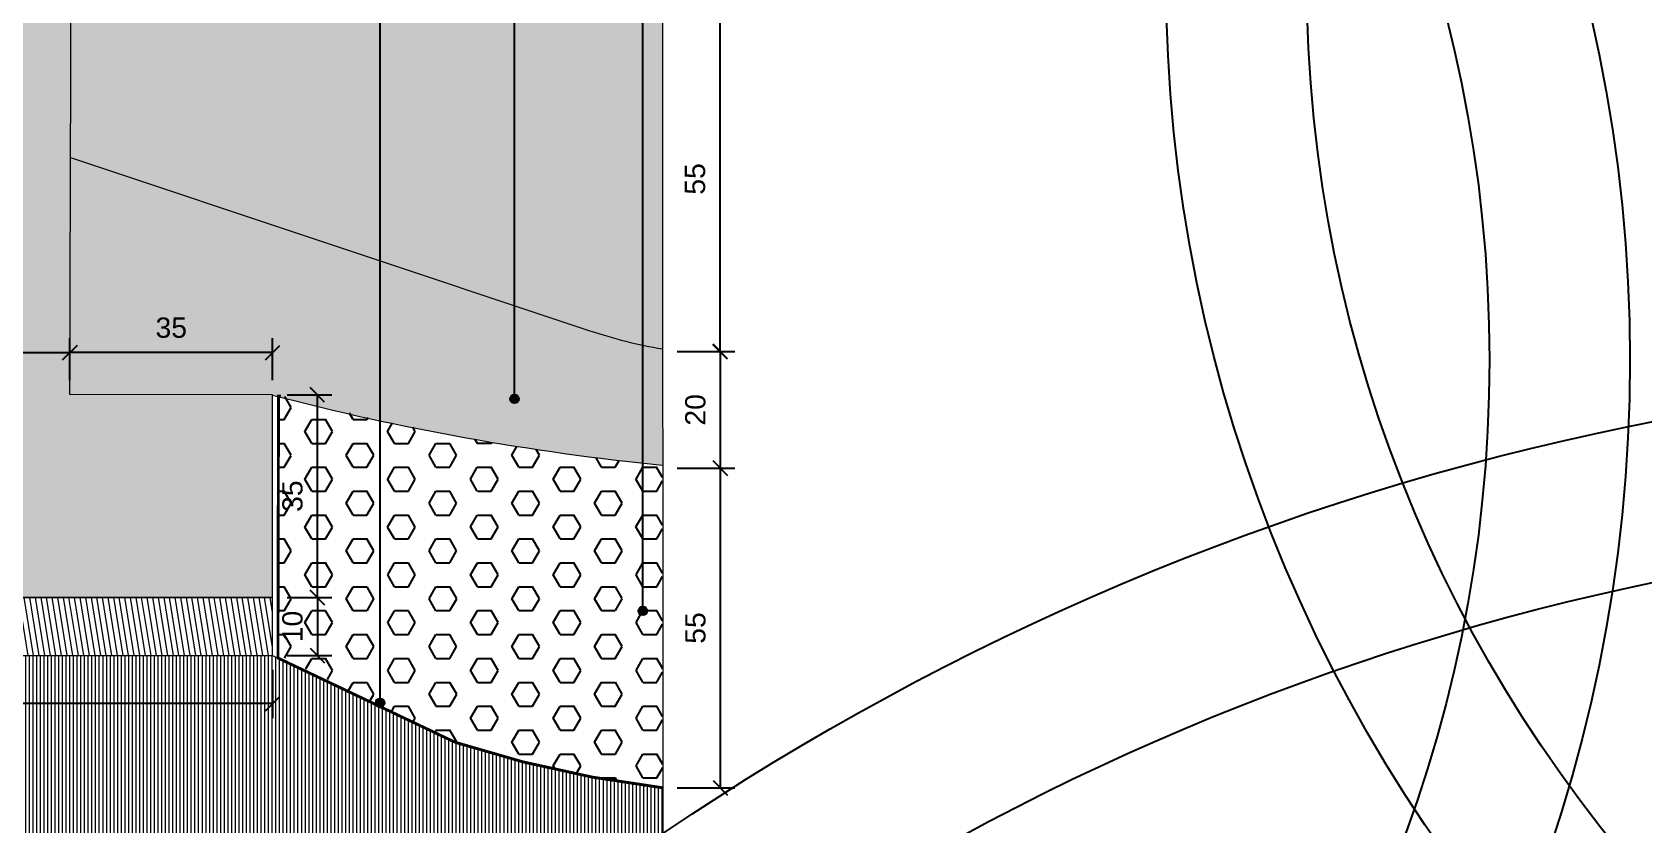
# Model space of a CAD drawing. Header units: metres. Extents: x -325 to 301, y -147 to 149.
# Drawn here: x 14.578 to 17.358, y 59.867 to 61.233 of the extents above; entities that cross this region are included whole.
import ezdxf

# ---------------------------------------------------------------- set-up
doc = ezdxf.new("R2010")
doc.units = ezdxf.units.M
doc.linetypes.add('ACAD_ISO03W100', pattern=[30, 12, -18])
doc.layers.get('Defpoints').update_dxf_attribs({"lineweight": 13})
for name, color, linetype, plot in [('-AUX-TWQ', 1, 'Continuous', False), ('-AUX_MON', 3, 'Continuous', False), ('-AUX_RIM', 2, 'Continuous', False)]:
    doc.layers.add(name, color=color, linetype=linetype, plot=plot)
doc.layers.add('0-TX-1_25', color=7, linetype='Continuous', true_color=0x3f4f7f)
for name, color, linetype in [('02-L-Geotextile', 32, 'Continuous'), ('10-DET-encoixinat', 37, 'Continuous'), ('10-DET_TERRENY_sol estructural', 251, 'Continuous')]:
    doc.layers.add(name, color=color, linetype=linetype)
for name, color, linetype, lineweight in [('1-CM', 7, 'Continuous', 0), ('2-L-secció', 1, 'Continuous', 0), ('3-TR Formigó', 252, 'Continuous', 0), ('3-TR Seleccionat', 44, 'Continuous', 0)]:
    doc.layers.add(name, color=color, linetype=linetype, lineweight=lineweight)
doc.layers.add('3-TR tot_u', color=7, linetype='Continuous', lineweight=5, true_color=0x787878)
doc.styles.get("Standard").update_dxf_attribs({"font": 'arial.ttf'})
doc.dimstyles.new('ISO-25', dxfattribs={"dimtxt": 0.1, "dimasz": 0.1, "dimexe": 0.1, "dimexo": 0.1, "dimgap": 0.1, "dimtad": 1, "dimdec": 0, "dimlfac": 100, "dimzin": 9, "dimtxsty": 'Standard', "dimblk": 'OBLIQUE', "dimcen": 0.1, "dimadec": 0, "dimazin": 0, "dimtfac": 1, "dimtdec": 0, "dimtmove": 0, "dimatfit": 3, "dimldrblk": 'OBLIQUE', "dimfxl": 1, "dimarcsym": 0})

# ---------------------------------------------------------------- blocks, each defined once
blk = doc.blocks.new('_Oblique')
at = {"color": 0, "lineweight": -2}
blk.add_line((-0.499999999995058, -0.4999999998130015), (0.500000000028669, 0.500000000163238), dxfattribs=at)
blk = doc.blocks.new('*D594')
at = {"layer": '0-TX-1_25', "color": 0, "lineweight": -2, "transparency": 16777216}
for p, q in [((15.70562060223804, 61.27773797242035), (15.78960568105726, 61.27773797242035)), ((15.76460568105726, 61.27773797242035), (15.76460568105726, 60.68227888359783)), ((15.69090326453089, 60.68227888359783), (15.78960568105726, 60.68227888359783))]:
    blk.add_line(p, q, dxfattribs=at)
at = {"layer": 'Defpoints', "color": 0, "transparency": 16777216}
for p in [(15.68062060223804, 61.27773797242035), (15.66590326453089, 60.68227888359783), (15.76460568105726, 60.68227888359783)]:
    blk.add_point(p, dxfattribs=at)
at = {"layer": '0-TX-1_25', "color": 0, "lineweight": -2, "transparency": 16777216, "xscale": 0.025, "yscale": 0.025, "zscale": 0.025}
for p, rotation in [((15.76460568105726, 61.27773797242035), 90), ((15.76460568105726, 60.68227888359783), 270)]:
    blk.add_blockref('_Oblique', p, dxfattribs=dict(at, rotation=rotation))
at = {"layer": '0-TX-1_25', "color": 0, "transparency": 16777216, "insert": (15.72180724995222, 60.98000842800908), "char_height": 0.035, "attachment_point": 5, "rotation": 90}
blk.add_mtext('55', dxfattribs=at)
blk = doc.blocks.new('*D595')
at = {"layer": '0-TX-1_25', "color": 0, "lineweight": -2, "transparency": 16777216}
for p, q in [((15.70562060222785, 60.68227888361594), (15.79026802148677, 60.68227888361594)), ((15.76526802148677, 60.68227888361594), (15.76526802148677, 60.48080399033228)), ((15.69090326452069, 60.48080399033228), (15.79026802148677, 60.48080399033228))]:
    blk.add_line(p, q, dxfattribs=at)
at = {"layer": 'Defpoints', "color": 0, "transparency": 16777216}
for p in [(15.68062060222785, 60.68227888361594), (15.66590326452069, 60.48080399033228), (15.76526802148677, 60.48080399033228)]:
    blk.add_point(p, dxfattribs=at)
at = {"layer": '0-TX-1_25', "color": 0, "lineweight": -2, "transparency": 16777216, "xscale": 0.025, "yscale": 0.025, "zscale": 0.025}
for p, rotation in [((15.76526802148677, 60.68227888361594), 90), ((15.76526802148677, 60.48080399033228), 270)]:
    blk.add_blockref('_Oblique', p, dxfattribs=dict(at, rotation=rotation))
at = {"layer": '0-TX-1_25', "color": 0, "transparency": 16777216, "insert": (15.72239796691652, 60.58154143697409), "char_height": 0.035, "attachment_point": 5, "rotation": 90}
blk.add_mtext('20', dxfattribs=at)
blk = doc.blocks.new('*D596')
at = {"layer": '0-TX-1_25', "color": 0, "lineweight": -2, "transparency": 16777216}
for p, q in [((15.70562060221767, 60.48080399033623), (15.79026802147661, 60.48080399033623)), ((15.76526802147661, 60.48080399033623), (15.76526802147661, 59.92932909705254)), ((15.69090326451052, 59.92932909705254), (15.79026802147662, 59.92932909705254))]:
    blk.add_line(p, q, dxfattribs=at)
at = {"layer": 'Defpoints', "color": 0, "transparency": 16777216}
for p in [(15.68062060221767, 60.48080399033623), (15.66590326451052, 59.92932909705254), (15.76526802147661, 59.92932909705254)]:
    blk.add_point(p, dxfattribs=at)
at = {"layer": '0-TX-1_25', "color": 0, "lineweight": -2, "transparency": 16777216, "xscale": 0.025, "yscale": 0.025, "zscale": 0.025}
for p, rotation in [((15.76526802147661, 60.48080399033623), 90), ((15.76526802147661, 59.92932909705254), 270)]:
    blk.add_blockref('_Oblique', p, dxfattribs=dict(at, rotation=rotation))
at = {"layer": '0-TX-1_25', "color": 0, "transparency": 16777216, "insert": (15.72246959037158, 60.20506654369437), "char_height": 0.035, "attachment_point": 5, "rotation": 90}
blk.add_mtext('55', dxfattribs=at)
blk = doc.blocks.new('POINT')
at = {"layer": '0-TX-1_25'}
h = blk.add_hatch(dxfattribs=at)
h.set_pattern_fill('ANGLE', color=256)
h.set_pattern_definition([(0, (-83.74681484067048, -12.72584030761209), (0, 6.985), [5.08, -1.905]), (90, (-83.74681484067048, -12.72584030761209), (-6.985, 4.277078946022131e-16), [5.08, -1.905])])
edge = h.paths.add_edge_path()
edge.add_arc((0, 0), 0.0075, 0, 360)
h = blk.add_hatch(color=256, dxfattribs=at)
h.dxf.hatch_style = 1
edge = h.paths.add_edge_path()
edge.add_arc((0, 0), 0.0075, 0, 360)
blk.add_circle((0, 0), 0.0075, dxfattribs=at)
blk = doc.blocks.new('*D2075')
at = {"layer": '0-TX-1_25', "color": 0, "lineweight": -2, "transparency": 16777216}
for p, q in [((15.017673519133, 60.60746408257295), (15.09486267108989, 60.60746408257295)), ((15.06986267108989, 60.25762973594273), (15.06986267108989, 60.60746408257295)), ((15.017673519133, 60.25762973594273), (15.09486267108989, 60.25762973594273))]:
    blk.add_line(p, q, dxfattribs=at)
at = {"layer": 'Defpoints', "color": 0, "transparency": 16777216}
for p in [(14.992673519133, 60.60746408257295), (15.06986267108989, 60.60746408257295), (14.992673519133, 60.25762973594273)]:
    blk.add_point(p, dxfattribs=at)
at = {"layer": '0-TX-1_25', "color": 0, "lineweight": -2, "transparency": 16777216, "xscale": 0.025, "yscale": 0.025, "zscale": 0.025}
for p, rotation in [((15.06986267108989, 60.60746408257295), 90), ((15.06986267108989, 60.25762973594273), 270)]:
    blk.add_blockref('_Oblique', p, dxfattribs=dict(at, rotation=rotation))
at = {"layer": '0-TX-1_25', "color": 0, "transparency": 16777216, "insert": (15.02698067927544, 60.43254690925782), "char_height": 0.035, "attachment_point": 5, "rotation": 90}
blk.add_mtext('35', dxfattribs=at)
blk = doc.blocks.new('*D2095')
at = {"layer": '0-TX-1_25', "color": 0, "lineweight": -2, "transparency": 16777216}
for p, q in [((15.017673519133, 60.25762973594273), (15.0948626710899, 60.25762973594273)), ((15.0698626710899, 60.25762973594273), (15.0698626710899, 60.15762973594273)), ((15.017673519133, 60.15762973594273), (15.0948626710899, 60.15762973594273))]:
    blk.add_line(p, q, dxfattribs=at)
at = {"layer": 'Defpoints', "color": 0, "transparency": 16777216}
for p in [(14.992673519133, 60.25762973594273), (14.992673519133, 60.15762973594273), (15.0698626710899, 60.15762973594273)]:
    blk.add_point(p, dxfattribs=at)
at = {"layer": '0-TX-1_25', "color": 0, "lineweight": -2, "transparency": 16777216, "xscale": 0.025, "yscale": 0.025, "zscale": 0.025}
for p, rotation in [((15.0698626710899, 60.25762973594273), 90), ((15.0698626710899, 60.15762973594273), 270)]:
    blk.add_blockref('_Oblique', p, dxfattribs=dict(at, rotation=rotation))
at = {"layer": '0-TX-1_25', "color": 0, "transparency": 16777216, "insert": (15.02699261651965, 60.20762973594272), "char_height": 0.035, "attachment_point": 5, "rotation": 90}
blk.add_mtext('10', dxfattribs=at)
blk = doc.blocks.new('*D2096')
at = {"layer": '0-TX-1_25', "color": 0, "lineweight": -2, "transparency": 16777216}
for p, q in [((14.64267351913299, 60.6327953893125), (14.64267351913299, 60.70533312926772)), ((14.99267351913299, 60.63262973594271), (14.99267351913299, 60.70533312926772)), ((14.99267351913299, 60.68033312926772), (14.64267351913299, 60.68033312926772))]:
    blk.add_line(p, q, dxfattribs=at)
at = {"layer": 'Defpoints', "color": 0, "transparency": 16777216}
for p in [(14.64267351913299, 60.68033312926772), (14.64267351913299, 60.6077953893125), (14.99267351913299, 60.60762973594271)]:
    blk.add_point(p, dxfattribs=at)
at = {"layer": '0-TX-1_25', "color": 0, "lineweight": -2, "transparency": 16777216, "xscale": 0.025, "yscale": 0.025, "zscale": 0.025, "rotation": 180}
blk.add_blockref('_Oblique', (14.64267351913299, 60.68033312926772), dxfattribs=at)
at = {"layer": '0-TX-1_25', "color": 0, "lineweight": -2, "transparency": 16777216, "xscale": 0.025, "yscale": 0.025, "zscale": 0.025}
blk.add_blockref('_Oblique', (14.99267351913299, 60.68033312926772), dxfattribs=at)
at = {"layer": '0-TX-1_25', "color": 0, "transparency": 16777216, "insert": (14.817673519133, 60.72321512108218), "char_height": 0.035, "attachment_point": 5}
blk.add_mtext('35', dxfattribs=at)
blk = doc.blocks.new('*D2097')
at = {"layer": '0-TX-1_25', "color": 0, "lineweight": -2, "transparency": 16777216}
for p, q in [((12.69269852510281, 60.13262973594269), (12.69269852510281, 60.04963038519875)), ((14.992673519133, 60.13262973594271), (14.992673519133, 60.04963038519875)), ((14.992673519133, 60.07463038519874), (12.69269852510281, 60.07463038519874))]:
    blk.add_line(p, q, dxfattribs=at)
at = {"layer": 'Defpoints', "color": 0, "transparency": 16777216}
for p in [(12.69269852510281, 60.15762973594269), (14.992673519133, 60.15762973594271), (12.69269852510281, 60.07463038519874)]:
    blk.add_point(p, dxfattribs=at)
at = {"layer": '0-TX-1_25', "color": 0, "lineweight": -2, "transparency": 16777216, "xscale": 0.025, "yscale": 0.025, "zscale": 0.025, "rotation": 180}
blk.add_blockref('_Oblique', (12.69269852510281, 60.07463038519874), dxfattribs=at)
at = {"layer": '0-TX-1_25', "color": 0, "lineweight": -2, "transparency": 16777216, "xscale": 0.025, "yscale": 0.025, "zscale": 0.025}
blk.add_blockref('_Oblique', (14.992673519133, 60.07463038519874), dxfattribs=at)
at = {"layer": '0-TX-1_25', "color": 0, "transparency": 16777216, "insert": (13.8426860221179, 60.11751237701321), "char_height": 0.035, "attachment_point": 5}
blk.add_mtext('230', dxfattribs=at)
blk = doc.blocks.new('*D2747')
at = {"layer": '0-TX-1_25', "color": 0, "lineweight": -2, "transparency": 16777216}
for p, q in [((14.34269139778838, 60.63224563131048), (14.34269139778838, 60.70533312926772)), ((14.64267351913299, 60.6327953893125), (14.64267351913299, 60.70533312926772)), ((14.34269139778838, 60.68033312926772), (14.64267351913299, 60.68033312926772))]:
    blk.add_line(p, q, dxfattribs=at)
at = {"layer": 'Defpoints', "color": 0, "transparency": 16777216}
for p in [(14.64267351913299, 60.68033312926772), (14.34269139778838, 60.60724563131048), (14.64267351913299, 60.6077953893125)]:
    blk.add_point(p, dxfattribs=at)
at = {"layer": '0-TX-1_25', "color": 0, "lineweight": -2, "transparency": 16777216, "xscale": 0.025, "yscale": 0.025, "zscale": 0.025, "rotation": 180}
blk.add_blockref('_Oblique', (14.34269139778838, 60.68033312926772), dxfattribs=at)
at = {"layer": '0-TX-1_25', "color": 0, "lineweight": -2, "transparency": 16777216, "xscale": 0.025, "yscale": 0.025, "zscale": 0.025}
blk.add_blockref('_Oblique', (14.64267351913299, 60.68033312926772), dxfattribs=at)
at = {"layer": '0-TX-1_25', "color": 0, "transparency": 16777216, "insert": (14.49268245846069, 60.72321512108218), "char_height": 0.035, "attachment_point": 5}
blk.add_mtext('30', dxfattribs=at)

msp = doc.modelspace()

# ---------------------------------------------------------------- hatches: boundary and pattern name
at = {"layer": '10-DET-encoixinat'}
h = msp.add_hatch(dxfattribs=at)
h.set_pattern_fill('CROSS', color=256, scale=0.04999999999999997, angle=91.66889548920817)
h.set_pattern_definition([(135.910817346098, (4.183631945725898, 57.10419089950056), (-0.01767543594103214, -0.000281005861983161), [0.006249999999999993, -0.01874999999999998]), (225.9108173460979, (4.183561692804465, 57.1086097575947), (0.000281005861983161, -0.01767543594103215), [0.006249999999999993, -0.01874999999999998])])
edge = h.paths.add_edge_path()
edge.add_line((15.66559132861622, 60.68663822857579), (15.66534816617679, 61.27698111374578))
edge.add_line((15.66534844575789, 61.27698189260717), (14.64569789371077, 61.64299698529967))
edge.add_line((14.64569789371077, 61.64299698529967), (14.64386861659859, 61.01686072560786))
edge.add_line((14.64386861659859, 61.01686072560786), (15.54026120917396, 60.71806304814311))
edge.add_arc((15.8090549287584, 61.52444380919833), 0.8499999973459038, 251.5650426997848, 260.283065667673)
at = {"layer": '10-DET_TERRENY_sol estructural'}
h = msp.add_hatch(dxfattribs=at)
h.set_pattern_fill('AR-SAND', color=256, scale=0.0003999999999999999, angle=-43.73425226980012)
h.set_pattern_definition([(289.3122183400753, (12.71013460154496, 52.71065436231338), (0.01879822796445405, -0.005502431136980967), [0, -0.01544319999999999, 0, -0.01727199999999997, 0, -0.01650999999999997]), (259.3122183400753, (12.71013460154496, 52.71065436231338), (0.02162803163196305, -0.02603235100308087), [0, -0.0083312, 0, -0.0139192, 0, -0.005333999999999999]), (219.3122183400753, (12.71403525709025, 52.72252680521824), (-0.00982115641062363, -0.03007687615438255), [0, -0.005079999999999999, 0, -0.018288, 0, -0.023876]), (209.3122183400753, (12.71403525709025, 52.72252680521824), (-0.00106156736975184, -0.03179966316751606), [0, -0.002539999999999996, 0, -0.01198879999999998, 0, -0.01371599999999999])])
edge = h.paths.add_edge_path()
edge.add_line((15.66567415325726, 60.48555891028207), (15.66559132861621, 60.68663822858579))
edge.add_arc((15.80905492896834, 61.52444381098113), 0.8499999991286984, 251.5650427418231, 260.2830656738931, ccw=False)
edge.add_line((15.54026120941178, 60.71806304803738), (14.64386861659859, 61.01686072560786))
edge.add_line((14.64386861659859, 61.01686072560786), (14.64267351913299, 60.6077953893125))
edge.add_line((14.64267351913299, 60.6077953893125), (14.99267351913299, 60.60762973594271))
edge.add_arc((16.05105129115163, 64.52644767723267), 4.059223763883828, 254.8863786437893, 264.552212466925)
h = msp.add_hatch(dxfattribs=at)
h.set_pattern_fill('HEX', color=256, scale=0.007499999999999998, angle=0.01077754753281205)
h.set_pattern_definition([(0.01077754753281206, (10.71477069149481, -4.849624246956353), (-7.75823503618998e-06, 0.04124445913582366), [0.02381249999999999, -0.04762499999999997]), (120.0107775475328, (10.71477069149481, -4.849624246956353), (-0.03571487025945437, -0.02062894839654169), [0.02381249999999999, -0.04762499999999999]), (60.01077754753281, (10.73858319107353, -4.849619767737267), (-0.03572262849449056, 0.02061551073928196), [0.02381249999999999, -0.04762499999999997])])
edge = h.paths.add_edge_path()
edge.add_arc((15.8868915971952, 61.79370132434589), 1.877423672239568, 252.0331213507408, 263.2401400542259, ccw=False)
edge.add_line((15.30776805034133, 60.0078302308554), (15.00272677465639, 60.15800394407364))
edge.add_line((15.00272677465639, 60.15800394407364), (15.00272677465639, 60.60733832929107))
edge.add_arc((16.03188793306959, 64.36562135722305), 3.89664779111841, 254.6856574843623, 264.60727978303)
edge.add_line((15.66567388076229, 60.48622046585842), (15.66590326451051, 59.92932909705254))
at = {"layer": '3-TR Formigó'}
h = msp.add_hatch(dxfattribs=at)
h.set_pattern_fill('ANSI31', color=256, scale=0.003, angle=234.1752438963392)
h.set_pattern_definition([(279.1752438963392, (-197.4232269940875, 16.4785962186295), (0.009403130041245794, 0.001518805592372136), [])])
h.paths.add_polyline_path([(14.992673519133, 60.15762973594271), (14.992673519133, 60.2576297359427), (12.69269852510281, 60.25762973594269), (12.69269852510281, 60.15762973594269)])
at = {"layer": '3-TR Seleccionat'}
h = msp.add_hatch(dxfattribs=at)
h.set_pattern_fill('ANSI31', color=256, scale=0.002, angle=225, style=0)
h.set_pattern_definition([(270, (-3.346861971683433, -0.5972376384549491), (0.00635, -4.336808689942018e-19), [])])
edge = h.paths.add_edge_path()
edge.add_line((15.66630838749942, 58.94578297586686), (15.66590326451053, 59.92932909700615))
edge.add_arc((15.8868915991009, 61.79370133193815), 1.877423680049441, 252.03312136689078, 263.2401400239122, ccw=False)
edge.add_line((15.30776805034133, 60.0078302308554), (14.992673519133, 60.15762973594271))
edge.add_line((14.992673519133, 60.15762973594271), (14.42288080902738, 60.15762973594271))
edge.add_line((14.42288080902738, 60.15762973594271), (14.42294252044372, 58.94578297499849))
edge.add_line((14.42294252044372, 58.94578297499849), (15.66630838749942, 58.94578297586686))
at = {"layer": '3-TR tot_u'}
h = msp.add_hatch(dxfattribs=at)
h.set_pattern_fill('AR-CONC', color=256, scale=0.0002, angle=90.26641431039367)
h.set_pattern_definition([(140.2664143103937, (-10.32637749958017, -6.962860002038013), (0.003018358551071247, 0.03645136258436954), [0.00381, -0.04191]), (85.26641431039367, (-10.32637749958017, -6.962860002038013), (-0.03817818106754276, -0.007226282933233686), [0.003048, -0.033528116834]), (190.7178590103937, (-10.32612597038122, -6.959822398242522), (-0.03515982095845395, 0.02922507956224307), [0.00323800176, -0.03561804892000001]), (136.4506143103937, (-10.33653738974719, -6.962907243905789), (0.00815628255818146, 0.05425431968784703), [0.005715, -0.062865]), (186.9019719203937, (-10.33585770498082, -6.958386054638709), (-0.04970546584793135, 0.04725021761608914), [0.004857004628, -0.053427121632]), (81.45056548039366, (-10.33653738974719, -6.962907243905789), (-0.04970546584550613, 0.04725021761879526), [0.004571993414, -0.050291946384]), (111.2664143103937, (-10.33402103813932, -6.957815488355337), (0.02031182351307306, 0.03041765279537408), [0.00381, -0.04191]), (56.2664143103937, (-10.33402103813932, -6.957815488355337), (-0.03689466829018208, 0.01218898497184377), [0.003048, -0.033528]), (161.7178593103937, (-10.33232838616968, -6.955280683956829), (-0.01658284496692729, 0.04260663769872181), [0.003238001759999998, -0.03561798751999996]), (127.7664143103937, (-10.32637749958017, -6.962860002038013), (-0.01691369723239765, 0.0005390813352213942), [0, -0.0331216, 0, -0.034036, 0, -0.033655]), (97.76641431039367, (-10.32637749958017, -6.962860002038013), (-0.02009803784807661, 0.01327062430379522), [0, -0.0194056, 0, -0.0323596, 0, -0.012827]), (57.76641431039366, (-10.3263248248976, -6.974188279574236), (0.001019642850235293, 0.02712315336894964), [0, -0.0127, 0, -0.039624, 0, -0.052578]), (47.76641431039366, (-10.32630120396371, -6.979268224657758), (-0.005222997154178432, 0.02960187044262312), [0, -0.01651, 0, -0.0263144, 0, -0.037338])])
h.paths.add_polyline_path([(14.64992761103436, 62.85268300121524), (14.34220383315634, 62.85632223336292), (14.34264138515025, 60.60713526001959), (12.692615572377, 60.6071282872459), (12.692731465889, 60.25767114807827), (14.99267351913299, 60.25758832380711), (14.99267351913299, 60.6077125626276), (14.64267841253942, 60.6094703346636)])

# ---------------------------------------------------------------- linework, layer by layer
at = {"layer": '-AUX-TWQ'}
for radius in [2.615597345003735, 2.372990630932932]:
    msp.add_circle((14.71986376630736, 60.66766706069893), radius, dxfattribs=at)
at = {"layer": '-AUX_MON'}
for radius in [2.615597345003735, 2.372990630932932]:
    msp.add_circle((19.15047291513465, 61.32776634410048), radius, dxfattribs=at)
at = {"layer": '-AUX_RIM'}
for radius in [4.651662449357509, 4.379523189042336]:
    msp.add_circle((18.27044077412809, 55.99577721175454), radius, dxfattribs=at)
at = {"layer": '0-TX-1_25'}
for points in [[(15.17801991825799, 60.0762265109762), (15.17783136869757, 63.15225452145403)], [(15.41009490986926, 60.60030804269383), (15.4100949086979, 63.1544200007101)], [(15.63171548877324, 60.23450935513148), (15.63171548820588, 63.1544200007101)]]:
    msp.add_lwpolyline(points, dxfattribs=at)
at = {"layer": '02-L-Geotextile', "linetype": 'ACAD_ISO03W100', "ltscale": 0.002, "const_width": 0.005}
msp.add_lwpolyline([(15.66590326451051, 59.92932909705254, -0.04893885759300397), (15.30776805034133, 60.0078302308554), (15.00180773388991, 60.15328722690359), (15.00278003017979, 60.607712537422)], format="xyb", dxfattribs=at)
at = {"layer": '1-CM'}
for points in [[(12.69269852510281, 60.25767114928513), (14.992673519133, 60.25758832260023), (14.99267351913299, 60.6077125626276), (14.64267351913299, 60.6077953893125), (14.64944004640232, 62.85450261718283), (14.34269139778838, 62.85450261739533), (14.34264138515025, 60.60713526001959), (12.69264851316318, 60.60712828483217)], [(12.69269852510281, 60.25762973594269), (12.69269852510281, 60.15762973594269), (14.992673519133, 60.15762973594271), (14.992673519133, 60.2576297359427)]]:
    msp.add_lwpolyline(points, close=True, dxfattribs=at)
for points in [[(14.64386861659859, 61.01686072560786), (15.54026120933555, 60.71806304806279, 0.03805790959482786), (15.66559132861622, 60.68663822858579, 0.03805790959482786)], [(14.99267351913299, 60.60696412116013, 0.03950624805567468), (15.66567388076229, 60.48622046585842, 0.03950624805567468)], [(14.992673519133, 60.15762973594271), (14.992673519133, 60.15762973594271), (15.30776805034133, 60.0078302308554, 0.04893885759301308), (15.66590326451051, 59.92932909705254, 0.07519682649317892)]]:
    msp.add_lwpolyline(points, format="xyb", dxfattribs=at)
at = {"layer": '2-L-secció'}
msp.add_line((15.66565961557572, 61.3278410447014), (15.66630992249662, 58.94205635314208), dxfattribs=at)

# ---------------------------------------------------------------- block references
at = {"layer": '0-TX-1_25'}
for p in [(15.41009490986926, 60.60030804269383), (15.63171548877324, 60.23450935513148), (15.17801991825799, 60.0762265109762)]:
    msp.add_blockref('POINT', p, dxfattribs=at)

# ---------------------------------------------------------------- dimensions: what is measured, and where the dimension line sits
dim = msp.add_linear_dim(base=(15.76460568105726, 60.68227888359783), p1=(15.68062060223804, 61.27773797242033), p2=(15.66590326453088, 60.6822788835978), angle=90, text='55', dimstyle='ISO-25', override={"dimtxt": 0.035, "dimasz": 0.025, "dimexe": 0.025, "dimexo": 0.025, "dimgap": 0.025, "dimblk1": 'Oblique', "dimblk2": 'Oblique', "dimsah": 1, "dimfxl": 0.1, "dimfxlon": 1, "dimarcsym": 1}, dxfattribs=at)
dim.commit()
dim.dimension.update_dxf_attribs({"geometry": '*D594', "text_midpoint": (15.72180724995222, 60.98000842800908)})
for p1, picture, middle in [((14.34269139778838, 60.60724563131048), '*D2747', (14.49268245846069, 60.72321512108218)), ((14.99267351913299, 60.60762973594271), '*D2096', (14.817673519133, 60.72321512108218))]:
    dim = msp.add_linear_dim(base=(14.64267351913299, 60.68033312926772), p1=p1, p2=(14.64267351913299, 60.6077953893125), dimstyle='ISO-25', override={"dimtxt": 0.035, "dimasz": 0.025, "dimexe": 0.025, "dimexo": 0.025, "dimgap": 0.025, "dimblk1": 'Oblique', "dimblk2": 'Oblique', "dimsah": 1, "dimfxl": 0.1, "dimfxlon": 1, "dimarcsym": 1}, dxfattribs=at)
    dim.commit()
    dim.dimension.update_dxf_attribs({"geometry": picture, "text_midpoint": middle})
for base, p1, p2, picture, middle in [((15.76526802148677, 60.48080399033228), (15.68062060222784, 60.68227888361591), (15.66590326452069, 60.48080399033225), '*D595', (15.72239796691652, 60.58154143697409)), ((15.06986267108989, 60.60746408257295), (14.992673519133, 60.2576297359427), (14.992673519133, 60.60746408257292), '*D2075', (15.02698067927544, 60.43254690925782)), ((15.76526802147661, 59.92932909705254), (15.68062060221767, 60.4808039903362), (15.66590326451051, 59.92932909705252), '*D596', (15.72246959037158, 60.20506654369437)), ((15.0698626710899, 60.15762973594273), (14.992673519133, 60.2576297359427), (14.992673519133, 60.15762973594271), '*D2095', (15.02699261651965, 60.20762973594272))]:
    dim = msp.add_linear_dim(base=base, p1=p1, p2=p2, angle=90, dimstyle='ISO-25', override={"dimtxt": 0.035, "dimasz": 0.025, "dimexe": 0.025, "dimexo": 0.025, "dimgap": 0.025, "dimblk1": 'Oblique', "dimblk2": 'Oblique', "dimsah": 1, "dimfxl": 0.1, "dimfxlon": 1, "dimarcsym": 1}, dxfattribs=at)
    dim.commit()
    dim.dimension.update_dxf_attribs({"geometry": picture, "text_midpoint": middle})
dim = msp.add_linear_dim(base=(12.69269852510281, 60.07463038519874), p1=(14.992673519133, 60.15762973594271), p2=(12.69269852510281, 60.15762973594269), text='230', dimstyle='ISO-25', override={"dimtxt": 0.035, "dimasz": 0.025, "dimexe": 0.025, "dimexo": 0.025, "dimgap": 0.025, "dimblk1": 'Oblique', "dimblk2": 'Oblique', "dimsah": 1, "dimfxl": 0.1, "dimfxlon": 1, "dimarcsym": 1}, dxfattribs=at)
dim.commit()
dim.dimension.update_dxf_attribs({"geometry": '*D2097', "text_midpoint": (13.8426860221179, 60.11751237701321)})

doc.saveas('drawing.dxf')
